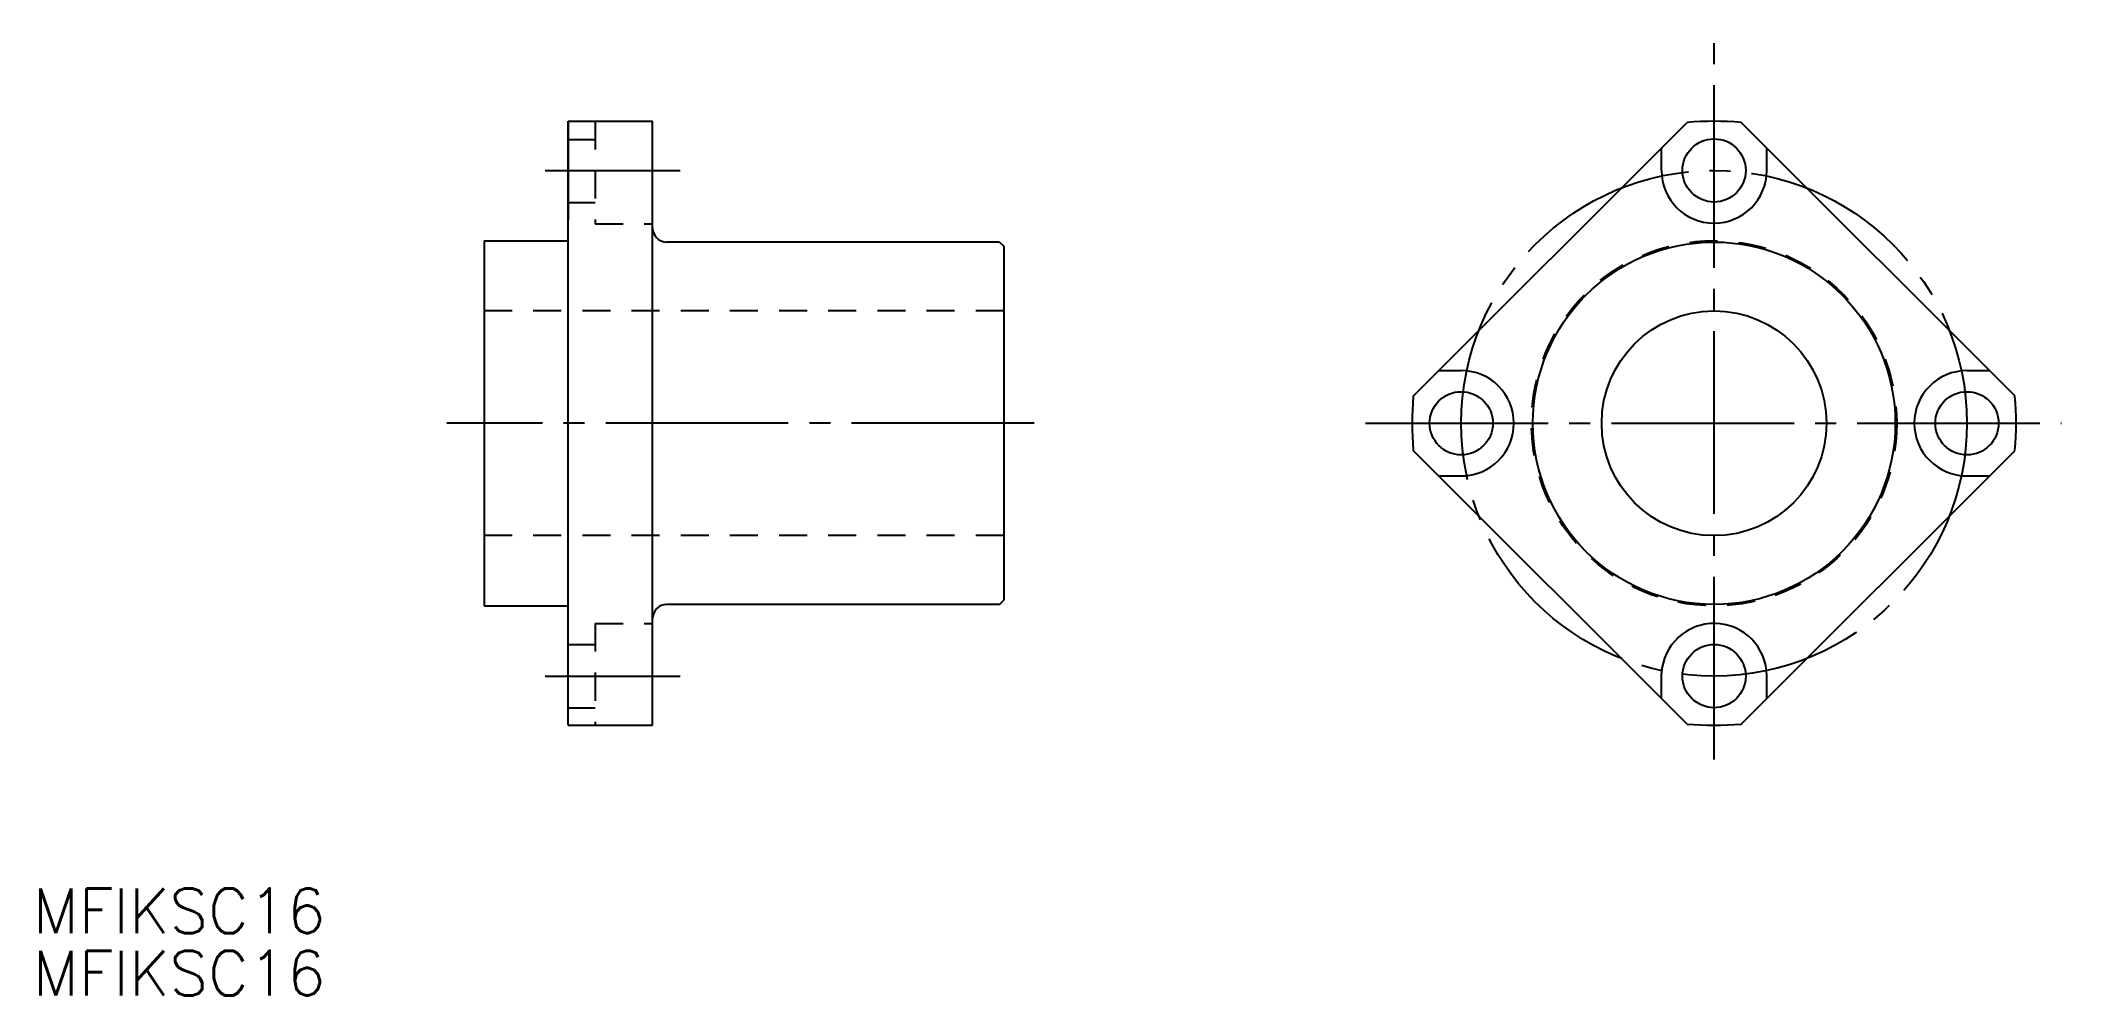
# Model space of a CAD drawing. Extents: x 80 to 224, y 139 to 207.
import ezdxf

# ---------------------------------------------------------------- set-up
doc = ezdxf.new("R2010")
doc.units = 0
doc.linetypes.add('CENTER', pattern=[17.5, 13, -1.5, 1.5, -1.5])
doc.linetypes.add('DASHED', pattern=[3.5, 2, -1.5])
doc.layers.get('0').update_dxf_attribs({"linetype": 'CONTINUOUS'})
doc.layers.add('CENTER', color=1, linetype='CENTER')
doc.layers.add('SIZE', color=7, linetype='CONTINUOUS')
doc.styles.get("Standard").update_dxf_attribs({"font": 'txt.shx', "bigfont": '@extfont2.shx'})

msp = doc.modelspace()

# ---------------------------------------------------------------- linework, layer by layer
at = {"color": 7, "linetype": 'CONTINUOUS'}
for p, q in [((117.64, 200.95), (117.64, 193.91)), ((117.64, 200.95), (123.64, 200.95)), ((117.64, 157.95), (117.64, 200.95)), ((123.64, 157.95), (123.64, 200.95)), ((177.79, 181.37), (197.28, 200.86)), ((220.62, 181.37), (201.12, 200.86)), ((195.45, 197.45), (195.45, 199.03)), ((202.95, 197.45), (202.95, 199.03)), ((111.64, 192.45), (111.64, 166.45)), ((111.64, 192.45), (117.64, 192.45)), ((148.34, 192.35), (124.64, 192.35)), ((148.34, 192.35), (148.64, 192.05)), ((148.64, 192.05), (148.64, 166.85)), ((179.62, 183.2), (181.2, 183.2)), ((217.2, 183.2), (218.79, 183.2)), ((197.28, 158.03), (177.79, 177.52)), ((201.12, 158.03), (220.62, 177.52)), ((179.62, 175.7), (181.2, 175.7)), ((217.2, 175.7), (218.79, 175.7)), ((111.64, 166.45), (117.64, 166.45)), ((148.34, 166.55), (124.64, 166.55)), ((148.34, 166.55), (148.64, 166.85)), ((195.45, 159.86), (195.45, 161.63)), ((202.95, 159.86), (202.95, 161.45)), ((117.64, 157.95), (123.64, 157.95))]:
    msp.add_line(p, q, dxfattribs=at)
at = {"color": 3, "linetype": 'DASHED'}
for p, q in [((119.54, 200.95), (119.54, 193.66)), ((117.64, 199.66), (119.54, 199.66)), ((117.64, 195.16), (119.54, 195.16)), ((119.54, 193.66), (123.64, 193.66)), ((148.64, 187.45), (111.64, 187.45)), ((148.64, 171.45), (111.64, 171.45)), ((119.54, 165.2), (123.64, 165.2)), ((119.54, 165.2), (119.54, 157.95)), ((117.64, 163.7), (119.54, 163.7)), ((117.64, 159.2), (119.54, 159.2))]:
    msp.add_line(p, q, dxfattribs=at)
at = {"color": 7, "linetype": 'CONTINUOUS'}
for centre, radius in [((199.2, 197.45), 2.25), ((199.2, 179.45), 8), ((181.2, 179.45), 2.25), ((217.2, 179.45), 2.25), ((199.2, 161.45), 2.25)]:
    msp.add_circle(centre, radius, dxfattribs=at)
at = {"color": 3, "linetype": 'DASHED'}
msp.add_circle((199.2, 179.45), 13, dxfattribs=at)
at = {"color": 7, "linetype": 'CONTINUOUS'}
for centre, radius, start, end in [((199.2, 179.45), 21.5, 84.8753, 95.1247), ((199.2, 197.45), 3.75, 180, 0), ((124.64, 193.35), 1, 180, 270), ((181.2, 179.45), 3.75, 270, 90), ((217.2, 179.45), 3.75, 90, 270), ((199.2, 179.45), 21.5, 174.8753, 185.1247), ((199.2, 179.45), 21.5, 354.8753, 5.1247), ((124.64, 165.55), 1, 90, 180), ((199.2, 161.45), 3.75, 0, 177.2397), ((199.2, 179.45), 21.5, 264.8753, 275.1247)]:
    msp.add_arc(centre, radius, start, end, dxfattribs=at)
at = {"layer": 'CENTER', "color": 1, "linetype": 'CENTER'}
for p, q in [((199.2, 155.51), (199.2, 206.71)), ((115.98, 197.45), (125.61, 197.45)), ((150.8, 179.45), (108.98, 179.45)), ((174.39, 179.45), (223.94, 179.45)), ((115.98, 161.45), (125.61, 161.45))]:
    msp.add_line(p, q, dxfattribs=at)
msp.add_circle((199.2, 179.45), 18, dxfattribs=at)
at = {"layer": 'SIZE', "color": 7, "linetype": 'CONTINUOUS'}
msp.add_circle((199.2, 179.45), 12.9, dxfattribs=at)

# ---------------------------------------------------------------- texts
at = {"color": 7, "linetype": 'CONTINUOUS'}
for p in [(79.51, 143.14), (79.51, 138.7)]:
    msp.add_text('MFIKSC16', height=3.2, dxfattribs=at).set_placement(p)

doc.saveas('drawing.dxf')
